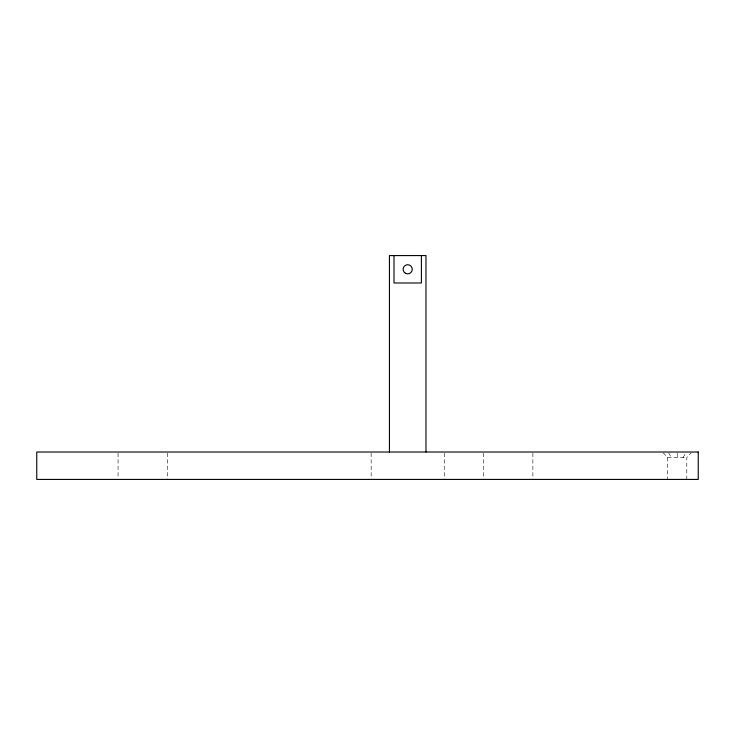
<?xml version="1.0" encoding="UTF-8"?>
<svg xmlns="http://www.w3.org/2000/svg" width="735" height="735" viewBox="0 0 735 735"><rect width="100%" height="100%" fill="white"/><g stroke="black" fill="none" stroke-linecap="round" stroke-linejoin="round"><path stroke-width="0.55" stroke-dasharray="3.67 2.76" d="M683.146 457.501L685.828 452.925M686.793 479.422L686.793 457.501L691.267 452.797M663.209 452.797L667.674 457.501L686.793 457.501M668.639 452.925L671.331 457.501M677.238 453.109L677.238 457.501M667.674 457.501L667.674 479.422M532.875 453.155L532.875 479.422M483.538 453.155L483.538 479.422M444.252 453.155L444.252 479.422M371.157 453.155L371.157 479.422M167.405 453.155L167.405 479.422M118.069 453.155L118.069 478.283"/><path stroke-width="1.1" d="M425.978 452.016L425.978 255.578L389.431 255.578L389.431 452.016M421.403 255.578L421.403 282.984L393.997 282.984L393.997 255.578M698.25 452.016L36.75 452.016L36.75 479.422L698.25 479.422L698.25 452.016M405.417 273.236A4.566 4.566 0 0 0 412.271 269.276A4.566 4.566 0 0 0 405.417 265.326A4.566 4.566 0 0 0 405.417 273.236"/></g></svg>
